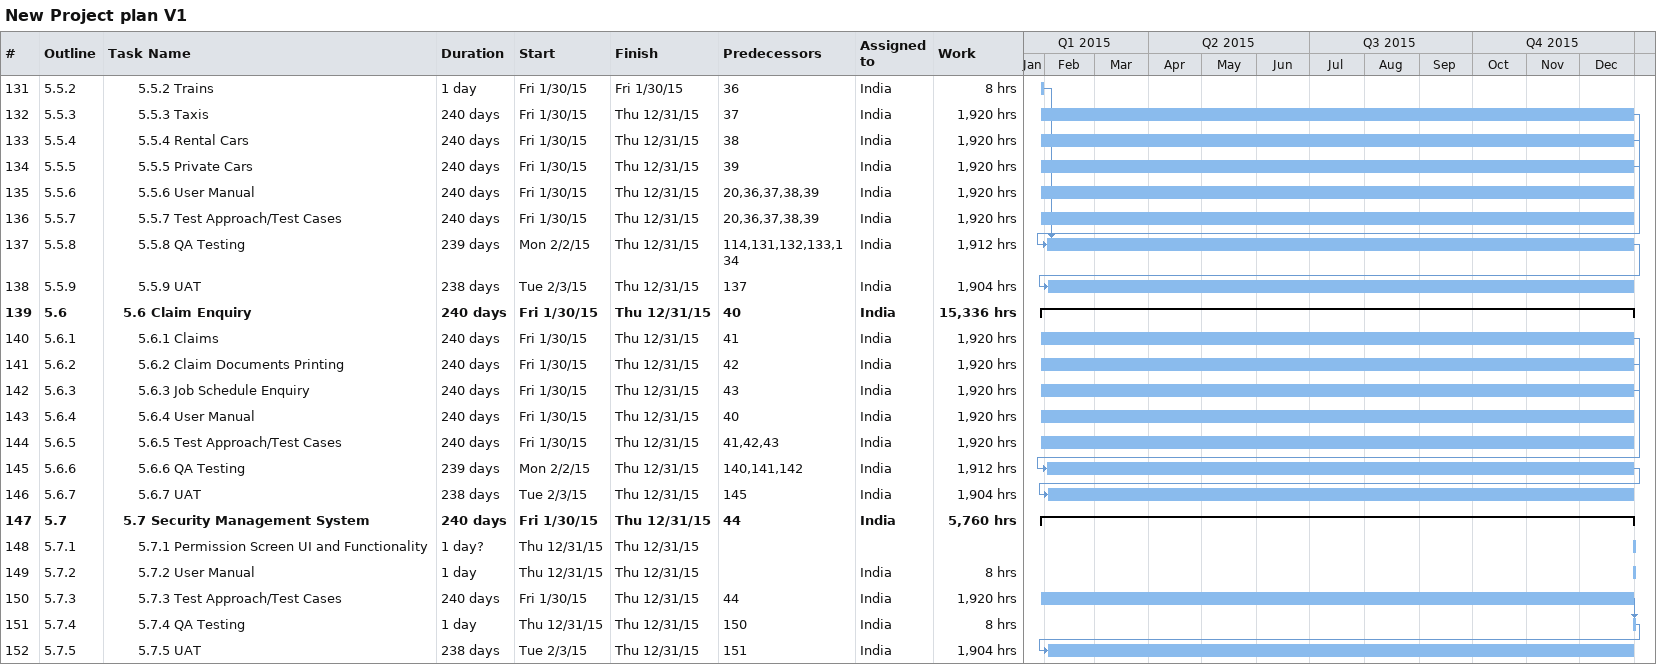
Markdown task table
New Project plan V1

| ID | WBS | Task | Duration | Start | Finish | Predecessors | Resources | Work (h) |
|---|---|---|---|---|---|---|---|---|
| 131 | 5.5.2 | 5.5.2 Trains | 1d | 2015-01-30 | 2015-01-30 | 36 | India | 8 |
| 132 | 5.5.3 | 5.5.3 Taxis | 240d | 2015-01-30 | 2015-12-31 | 37 | India | 1920 |
| 133 | 5.5.4 | 5.5.4 Rental Cars | 240d | 2015-01-30 | 2015-12-31 | 38 | India | 1920 |
| 134 | 5.5.5 | 5.5.5 Private Cars | 240d | 2015-01-30 | 2015-12-31 | 39 | India | 1920 |
| 135 | 5.5.6 | 5.5.6 User Manual | 240d | 2015-01-30 | 2015-12-31 | 20, 36, 37, 38, 39 | India | 1920 |
| 136 | 5.5.7 | 5.5.7 Test Approach/Test Cases | 240d | 2015-01-30 | 2015-12-31 | 20, 36, 37, 38, 39 | India | 1920 |
| 137 | 5.5.8 | 5.5.8 QA Testing | 239d | 2015-02-02 | 2015-12-31 | 114, 131, 132, 133, 134 | India | 1912 |
| 138 | 5.5.9 | 5.5.9 UAT | 238d | 2015-02-03 | 2015-12-31 | 137 | India | 1904 |
| 139 | 5.6 | **5.6 Claim Enquiry** | 240d | 2015-01-30 | 2015-12-31 | 40 | India | 15336 |
| 140 | 5.6.1 | 5.6.1 Claims | 240d | 2015-01-30 | 2015-12-31 | 41 | India | 1920 |
| 141 | 5.6.2 | 5.6.2 Claim Documents Printing | 240d | 2015-01-30 | 2015-12-31 | 42 | India | 1920 |
| 142 | 5.6.3 | 5.6.3 Job Schedule Enquiry | 240d | 2015-01-30 | 2015-12-31 | 43 | India | 1920 |
| 143 | 5.6.4 | 5.6.4 User Manual | 240d | 2015-01-30 | 2015-12-31 | 40 | India | 1920 |
| 144 | 5.6.5 | 5.6.5 Test Approach/Test Cases | 240d | 2015-01-30 | 2015-12-31 | 41, 42, 43 | India | 1920 |
| 145 | 5.6.6 | 5.6.6 QA Testing | 239d | 2015-02-02 | 2015-12-31 | 140, 141, 142 | India | 1912 |
| 146 | 5.6.7 | 5.6.7 UAT | 238d | 2015-02-03 | 2015-12-31 | 145 | India | 1904 |
| 147 | 5.7 | **5.7 Security Management System** | 240d | 2015-01-30 | 2015-12-31 | 44 | India | 5760 |
| 148 | 5.7.1 | 5.7.1 Permission Screen UI and Functionality | 1d? | 2015-12-31 | 2015-12-31 |  |  |  |
| 149 | 5.7.2 | 5.7.2 User Manual | 1d | 2015-12-31 | 2015-12-31 |  | India | 8 |
| 150 | 5.7.3 | 5.7.3 Test Approach/Test Cases | 240d | 2015-01-30 | 2015-12-31 | 44 | India | 1920 |
| 151 | 5.7.4 | 5.7.4 QA Testing | 1d | 2015-12-31 | 2015-12-31 | 150 | India | 8 |
| 152 | 5.7.5 | 5.7.5 UAT | 238d | 2015-02-03 | 2015-12-31 | 151 | India | 1904 |
